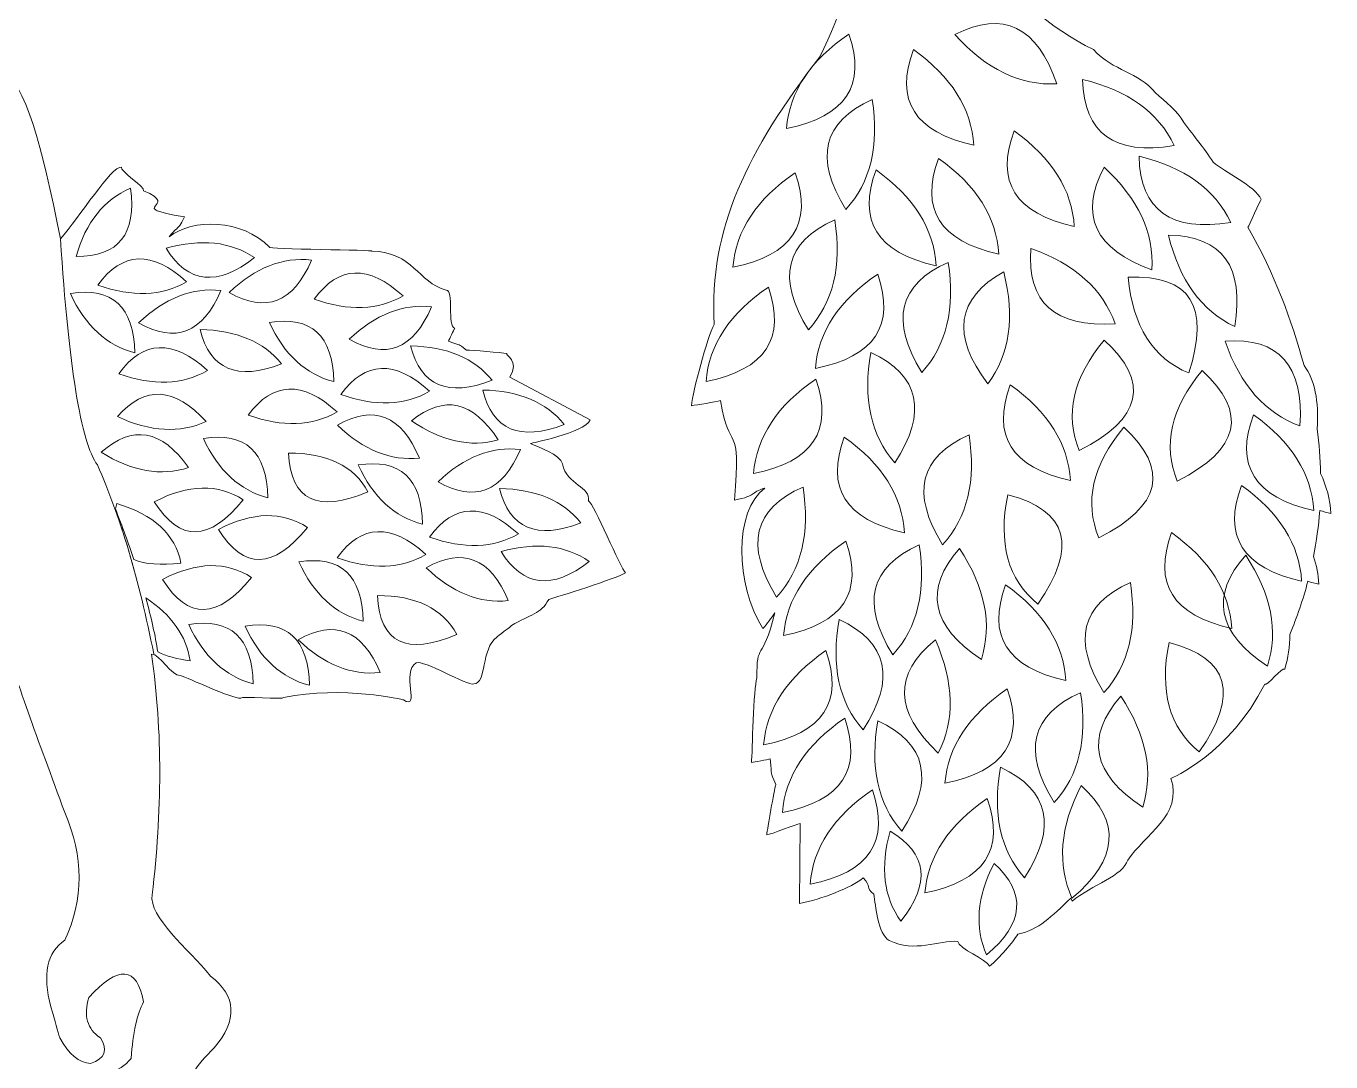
# Model space of a CAD drawing. Header units: centimetres. Extents: x -194 to -71, y -132 to -32.
# Drawn here: x -142.22 to -136.08, y -52.92 to -48.04 of the extents above; entities that cross this region are included whole.
import ezdxf

# ---------------------------------------------------------------- set-up
doc = ezdxf.new("R2010")
doc.units = ezdxf.units.CM
doc.header["$MEASUREMENT"] = 0
doc.layers.add('Layer 1', color=7, linetype='Continuous')

msp = doc.modelspace()

# ---------------------------------------------------------------- linework, layer by layer
at = {"layer": 'Layer 1', "color": 250, "lineweight": 20}
for points, knots in [([(-141.80799, -53.09588), (-141.64111, -53.12038), (-141.52923, -53.11214), (-141.47237, -53.07115), (-141.47237, -53.07115), (-141.46658, -53.00512), (-141.42081, -52.9313), (-141.33506, -52.84974), (-141.33506, -52.84974), (-141.22352, -52.7187), (-141.22908, -52.60597), (-141.35172, -52.51157), (-141.35172, -52.51157), (-141.45841, -52.38255), (-141.64424, -52.23359), (-141.62629, -52.12913), (-141.62629, -52.12913), (-141.58117, -51.73998), (-141.5757, -51.36731), (-141.62987, -50.99728), (-141.62987, -50.99728), (-141.59197, -50.99492), (-141.5331, -51.10387), (-141.49481, -51.0987), (-141.49481, -51.0987), (-141.45317, -51.11015), (-141.25241, -51.20742), (-141.20861, -51.20525), (-141.20861, -51.20525), (-141.21272, -51.19357), (-141.00339, -51.21226), (-141.00786, -51.20152), (-141.00786, -51.20152), (-140.72723, -51.14377), (-140.44417, -51.21312), (-140.44417, -51.21312), (-140.44417, -51.21312), (-140.36127, -51.26539), (-140.45853, -51.08039), (-140.38363, -51.03937), (-140.38363, -51.03937), (-140.35103, -51.02153), (-140.14413, -51.14837), (-140.11225, -51.13771), (-140.11225, -51.13771), (-140.05187, -51.13727), (-140.0802, -50.97036), (-140.00398, -50.91822), (-140.00398, -50.91822), (-140.00733, -50.91561), (-139.93165, -50.86477), (-139.93508, -50.86228), (-139.93508, -50.86228), (-139.84842, -50.8109), (-139.79724, -50.81005), (-139.7602, -50.74006), (-139.7602, -50.74006), (-139.7269, -50.72993), (-139.4367, -50.64122), (-139.39849, -50.61508), (-139.39849, -50.61508), (-139.42106, -50.59751), (-139.54807, -50.28778), (-139.5741, -50.27678), (-139.5741, -50.27678), (-139.56106, -50.21046), (-139.67431, -50.20307), (-139.69615, -50.10342), (-139.69615, -50.10342), (-139.7061, -50.05798), (-139.80931, -50.0249), (-139.84636, -50.00741), (-139.84636, -50.00741), (-139.84735, -50.00544), (-139.59653, -49.95937), (-139.56476, -49.89611), (-139.56476, -49.89611), (-139.56476, -49.89611), (-139.94398, -49.6959), (-139.94398, -49.6959), (-139.94398, -49.6959), (-139.89586, -49.61428), (-139.96392, -49.59579), (-139.95774, -49.5834), (-139.95774, -49.5834), (-139.98007, -49.5796), (-140.1246, -49.56837), (-140.14682, -49.56822), (-140.14682, -49.56822), (-140.19444, -49.53216), (-140.16548, -49.55152), (-140.23276, -49.52607), (-140.23276, -49.52607), (-140.2277, -49.51709), (-140.20715, -49.47426), (-140.20224, -49.46449), (-140.20224, -49.46449), (-140.24022, -49.458), (-140.20522, -49.28176), (-140.24286, -49.28589), (-140.24286, -49.28589), (-140.37755, -49.24956), (-140.39742, -49.1059), (-140.5934, -49.10277), (-140.5934, -49.10277), (-140.5701, -49.0959), (-141.09649, -49.09495), (-141.07442, -49.08382), (-141.07442, -49.08382), (-141.2049, -48.95041), (-141.43629, -48.94712), (-141.54592, -49.0359), (-141.54592, -49.0359), (-141.5145, -48.98629), (-141.51247, -49.01795), (-141.47416, -48.94172), (-141.47416, -48.94172), (-141.76979, -48.89127), (-141.48268, -48.89698), (-141.66688, -48.81841), (-141.66688, -48.81841), (-141.65649, -48.80208), (-141.78055, -48.72637), (-141.77086, -48.70705), (-141.77086, -48.70705), (-141.8148, -48.69955), (-141.9711, -48.94425), (-142.05781, -49.04512), (-142.05781, -49.04512), (-142.24201, -48.12336), (-142.31892, -48.09432), (-143.01573, -47.99866), (-143.01573, -47.99866), (-143.265, -47.81074), (-143.29327, -47.26369), (-143.19855, -47.15736), (-143.19855, -47.15736), (-143.07854, -47.14787), (-142.96068, -46.98147), (-142.96144, -46.64207), (-142.96144, -46.64207), (-142.9854, -46.54221), (-143.05196, -46.60798), (-143.09455, -46.57766), (-143.09455, -46.57766), (-143.131, -45.90653), (-143.47626, -45.65558), (-144.22188, -45.9295), (-144.22188, -45.9295), (-144.39253, -46.09946), (-144.4702, -46.35174), (-144.45486, -46.68636), (-144.45486, -46.68636), (-144.50127, -47.12342), (-144.4264, -47.42132), (-144.23024, -47.58009), (-144.23024, -47.58009), (-144.20326, -47.72473), (-144.19771, -47.61501), (-144.21363, -47.72267), (-144.21363, -47.72267), (-144.17886, -47.89569), (-144.27592, -47.90061), (-144.67121, -48.0389), (-144.67121, -48.0389), (-144.8523, -48.0246), (-145.14351, -48.30105), (-145.16206, -48.64277), (-145.16206, -48.64277), (-145.44435, -49.61717), (-145.52063, -50.17005), (-145.60721, -50.30137), (-145.60721, -50.30137), (-145.71123, -50.29725), (-145.94835, -50.2221), (-146.31856, -50.07594), (-146.31856, -50.07594), (-146.29998, -49.98395), (-146.33047, -49.90746), (-146.41009, -49.84648), (-146.41009, -49.84648), (-146.47376, -49.80491), (-146.5195, -49.71768), (-146.54735, -49.5848), (-146.54735, -49.5848), (-146.53402, -49.37562), (-146.59227, -49.29643), (-146.72206, -49.34727), (-146.72206, -49.34727), (-146.81252, -49.40091), (-146.81945, -49.4935), (-146.74288, -49.62505), (-146.74288, -49.62505), (-146.71353, -49.69631), (-146.70106, -49.75671), (-146.70542, -49.80621), (-146.70542, -49.80621), (-146.74456, -49.84969), (-146.83194, -49.86176), (-146.96751, -49.84246), (-146.96751, -49.84246), (-147.04566, -49.75187), (-147.23422, -49.69551), (-147.53327, -49.67336), (-147.53327, -49.67336), (-147.65363, -49.6796), (-147.68275, -49.73193), (-147.62061, -49.83036), (-147.62061, -49.83036), (-147.54121, -49.81591), (-147.39699, -49.84006), (-147.18799, -49.90283), (-147.18799, -49.90283), (-147.21571, -49.90283), (-147.26286, -49.90283), (-147.32942, -49.90283), (-147.32942, -49.90283), (-147.43904, -49.8907), (-147.48204, -49.93232), (-147.45837, -50.02763), (-147.45837, -50.02763), (-147.30903, -50.0024), (-147.17453, -50.01583), (-147.05486, -50.06788), (-147.05486, -50.06788), (-147.12417, -50.06384), (-147.19488, -50.0625), (-147.26702, -50.06386), (-147.26702, -50.06386), (-147.40358, -50.08878), (-147.40427, -50.19613), (-147.3003, -50.21685), (-147.3003, -50.21685), (-147.21638, -50.18001), (-147.08466, -50.19075), (-146.95502, -50.23697), (-146.95502, -50.23697), (-147.08299, -50.20487), (-147.47612, -50.33706), (-147.19005, -50.396), (-147.19005, -50.396), (-147.16495, -50.35572), (-147.02061, -50.37898), (-146.95154, -50.39452), (-146.95154, -50.39452), (-146.7649, -50.43643), (-146.55182, -50.51199), (-146.33936, -50.51476), (-146.33936, -50.51476), (-146.16362, -50.571), (-145.96533, -50.68238), (-145.74448, -50.84889), (-145.74448, -50.84889), (-145.44932, -50.95341), (-145.25796, -50.95208), (-145.17042, -50.84487), (-145.17042, -50.84487), (-145.23675, -51.16274), (-145.22566, -51.48477), (-145.13713, -51.81106), (-145.13713, -51.81106), (-145.2565, -51.80729), (-145.35634, -52.1401), (-145.43664, -52.80947), (-145.43664, -52.80947), (-145.57475, -53.34101), (-145.77997, -53.81339), (-146.05233, -54.22656), (-146.05233, -54.22656), (-145.92601, -54.38476), (-145.74855, -54.50554), (-145.51985, -54.58889), (-145.51985, -54.58889), (-145.51153, -54.75796), (-145.50877, -54.81431), (-145.51153, -54.75796), (-145.51153, -54.75796), (-145.57418, -54.8794), (-145.57974, -55.03507), (-145.52819, -55.22494), (-145.52819, -55.22494), (-145.73662, -55.47461), (-145.83922, -55.79669), (-145.83601, -56.19115), (-145.83601, -56.19115), (-145.91676, -56.58067), (-146.01659, -57.13357), (-146.15217, -57.36668), (-146.15217, -57.36668), (-146.29035, -57.59107), (-146.57322, -57.60181), (-146.85936, -57.56797), (-146.85936, -57.56797), (-147.15226, -57.54964), (-147.14391, -57.64896), (-147.03407, -57.80146), (-147.03407, -57.80146), (-146.87595, -57.84856), (-146.73539, -57.89388), (-146.60285, -57.92923), (-146.60285, -57.92923), (-146.60285, -57.92923), (-147.32057, -57.92923), (-147.32057, -57.92923), (-147.32057, -57.92923), (-147.32057, -57.92923), (-147.32057, -58.72923), (-147.32057, -58.72923), (-147.32057, -58.72923), (-147.32057, -58.72923), (-145.52057, -58.72923), (-145.52057, -58.72923), (-145.52057, -58.72923), (-145.52057, -58.72923), (-145.52057, -57.9834), (-145.52057, -57.9834), (-145.52057, -57.9834), (-145.50454, -57.986), (-145.49025, -57.98967), (-145.47826, -57.99472), (-145.47826, -57.99472), (-145.35079, -57.92643), (-145.38744, -57.69024), (-145.49968, -57.50758), (-145.49968, -57.50758), (-145.53673, -57.38594), (-145.53336, -56.98872), (-145.3701, -56.76281), (-145.3701, -56.76281), (-145.02121, -56.28273), (-144.74876, -55.83609), (-144.8282, -55.28912), (-144.8282, -55.28912), (-144.82282, -55.00049), (-144.76573, -54.82094), (-144.65461, -54.66942), (-144.65461, -54.66942), (-144.3993, -54.6764), (-144.10256, -54.66835), (-143.76439, -54.64526), (-143.76439, -54.64526), (-143.76371, -54.49661), (-143.6805, -54.75962), (-143.51479, -55.43431), (-143.51479, -55.43431), (-143.53715, -55.90135), (-143.53715, -56.30126), (-143.51479, -56.634), (-143.51479, -56.634), (-143.47425, -56.99166), (-143.57687, -57.28688), (-143.82263, -57.51968), (-143.82263, -57.51968), (-143.89755, -57.61537), (-144.06671, -57.70931), (-144.33014, -57.80148), (-144.33014, -57.80148), (-144.41412, -57.98259), (-144.21088, -58.06437), (-143.72057, -58.04683), (-143.72057, -58.04683), (-143.72057, -58.04683), (-143.72057, -58.72923), (-143.72057, -58.72923), (-143.72057, -58.72923), (-143.72057, -58.72923), (-141.92057, -58.72923), (-141.92057, -58.72923), (-141.92057, -58.72923), (-141.92057, -58.72923), (-141.92057, -57.92923), (-141.92057, -57.92923), (-141.92057, -57.92923), (-141.92057, -57.92923), (-143.02771, -57.92923), (-143.02771, -57.92923), (-143.02771, -57.92923), (-143.00683, -57.92188), (-142.98615, -57.91419), (-142.96569, -57.90615), (-142.96569, -57.90615), (-142.88931, -57.86846), (-142.87822, -57.7584), (-142.93241, -57.57605), (-142.93241, -57.57605), (-143.02485, -57.38453), (-143.02208, -57.1215), (-142.92408, -56.78699), (-142.92408, -56.78699), (-142.61253, -56.34493), (-142.60977, -55.77058), (-142.91577, -55.06394), (-142.91577, -55.06394), (-142.90084, -54.89736), (-142.87866, -54.69607), (-142.84921, -54.46006), (-142.84921, -54.46006), (-142.78305, -54.4323), (-142.7137, -54.40546), (-142.6412, -54.37955), (-142.6412, -54.37955), (-142.55917, -54.08187), (-142.51758, -53.66052), (-142.51642, -53.11546), (-142.51642, -53.11546), (-142.51768, -52.79202), (-142.55374, -52.42972), (-142.62459, -52.02851), (-142.62459, -52.02851), (-142.57864, -51.59104), (-142.89203, -51.33338), (-143.01563, -50.62752), (-143.01563, -50.62752), (-143.02642, -50.47208), (-143.03349, -50.40942), (-142.94713, -50.1774), (-142.94713, -50.1774), (-142.94366, -50.18123), (-142.92849, -50.21103), (-142.92484, -50.21497), (-142.92484, -50.21497), (-142.90041, -50.26312), (-142.82089, -50.34433), (-142.77863, -50.37895), (-142.77863, -50.37895), (-142.77622, -50.37381), (-142.68555, -50.35814), (-142.68335, -50.35309), (-142.68335, -50.35309), (-142.53979, -50.49179), (-142.6421, -50.70474), (-142.49117, -50.79066), (-142.49117, -50.79066), (-142.4588, -50.83031), (-142.40697, -50.86022), (-142.33561, -50.88037), (-142.33561, -50.88037), (-142.27212, -51.11759), (-142.16432, -51.39625), (-142.03809, -51.74264), (-142.03809, -51.74264), (-141.94801, -51.94991), (-141.94758, -52.15004), (-142.03678, -52.34306), (-142.03678, -52.34306), (-142.12156, -52.39996), (-142.14377, -52.50464), (-142.10335, -52.65708), (-142.10335, -52.65708), (-142.08377, -52.72412), (-142.0699, -52.77243), (-142.06174, -52.802), (-142.06174, -52.802), (-142.01905, -52.87969), (-141.97052, -52.91995), (-141.91614, -52.92277), (-141.91614, -52.92277), (-141.84849, -52.89944), (-141.83325, -52.85919), (-141.87037, -52.802), (-141.87037, -52.802), (-141.93234, -52.76094), (-141.95035, -52.69787), (-141.92445, -52.61279), (-141.92445, -52.61279), (-141.78491, -52.45914), (-141.69895, -52.46585), (-141.66654, -52.63292), (-141.66654, -52.63292), (-141.69796, -52.68976), (-141.71738, -52.77833), (-141.72479, -52.89861), (-141.72479, -52.89861), (-141.78024, -52.96721), (-141.86762, -52.9887), (-141.98685, -52.96302), (-141.98685, -52.96302), (-142.10049, -53.04253), (-142.04086, -53.08683), (-141.80799, -53.09588)], [0, 0, 0, 0, 0.0082645, 0.0082645, 0.0082645, 0.0082645, 0.0165289, 0.0165289, 0.0165289, 0.0165289, 0.0247934, 0.0247934, 0.0247934, 0.0247934, 0.0330579, 0.0330579, 0.0330579, 0.0330579, 0.0413223, 0.0413223, 0.0413223, 0.0413223, 0.0495868, 0.0495868, 0.0495868, 0.0495868, 0.0578512, 0.0578512, 0.0578512, 0.0578512, 0.0661157, 0.0661157, 0.0661157, 0.0661157, 0.0743802, 0.0743802, 0.0743802, 0.0743802, 0.0826446, 0.0826446, 0.0826446, 0.0826446, 0.0909091, 0.0909091, 0.0909091, 0.0909091, 0.0991736, 0.0991736, 0.0991736, 0.0991736, 0.107438, 0.107438, 0.107438, 0.107438, 0.1157025, 0.1157025, 0.1157025, 0.1157025, 0.1239669, 0.1239669, 0.1239669, 0.1239669, 0.1322314, 0.1322314, 0.1322314, 0.1322314, 0.1404959, 0.1404959, 0.1404959, 0.1404959, 0.1487603, 0.1487603, 0.1487603, 0.1487603, 0.1570248, 0.1570248, 0.1570248, 0.1570248, 0.1652893, 0.1652893, 0.1652893, 0.1652893, 0.1735537, 0.1735537, 0.1735537, 0.1735537, 0.1818182, 0.1818182, 0.1818182, 0.1818182, 0.1900826, 0.1900826, 0.1900826, 0.1900826, 0.1983471, 0.1983471, 0.1983471, 0.1983471, 0.2066116, 0.2066116, 0.2066116, 0.2066116, 0.214876, 0.214876, 0.214876, 0.214876, 0.2231405, 0.2231405, 0.2231405, 0.2231405, 0.231405, 0.231405, 0.231405, 0.231405, 0.2396694, 0.2396694, 0.2396694, 0.2396694, 0.2479339, 0.2479339, 0.2479339, 0.2479339, 0.2561983, 0.2561983, 0.2561983, 0.2561983, 0.2644628, 0.2644628, 0.2644628, 0.2644628, 0.2727273, 0.2727273, 0.2727273, 0.2727273, 0.2809917, 0.2809917, 0.2809917, 0.2809917, 0.2892562, 0.2892562, 0.2892562, 0.2892562, 0.2975207, 0.2975207, 0.2975207, 0.2975207, 0.3057851, 0.3057851, 0.3057851, 0.3057851, 0.3140496, 0.3140496, 0.3140496, 0.3140496, 0.322314, 0.322314, 0.322314, 0.322314, 0.3305785, 0.3305785, 0.3305785, 0.3305785, 0.338843, 0.338843, 0.338843, 0.338843, 0.3471074, 0.3471074, 0.3471074, 0.3471074, 0.3553719, 0.3553719, 0.3553719, 0.3553719, 0.3636364, 0.3636364, 0.3636364, 0.3636364, 0.3719008, 0.3719008, 0.3719008, 0.3719008, 0.3801653, 0.3801653, 0.3801653, 0.3801653, 0.3884298, 0.3884298, 0.3884298, 0.3884298, 0.3966942, 0.3966942, 0.3966942, 0.3966942, 0.4049587, 0.4049587, 0.4049587, 0.4049587, 0.4132231, 0.4132231, 0.4132231, 0.4132231, 0.4214876, 0.4214876, 0.4214876, 0.4214876, 0.4297521, 0.4297521, 0.4297521, 0.4297521, 0.4380165, 0.4380165, 0.4380165, 0.4380165, 0.446281, 0.446281, 0.446281, 0.446281, 0.4545455, 0.4545455, 0.4545455, 0.4545455, 0.4628099, 0.4628099, 0.4628099, 0.4628099, 0.4710744, 0.4710744, 0.4710744, 0.4710744, 0.4793388, 0.4793388, 0.4793388, 0.4793388, 0.4876033, 0.4876033, 0.4876033, 0.4876033, 0.4958678, 0.4958678, 0.4958678, 0.4958678, 0.5041322, 0.5041322, 0.5041322, 0.5041322, 0.5123967, 0.5123967, 0.5123967, 0.5123967, 0.5206612, 0.5206612, 0.5206612, 0.5206612, 0.5289256, 0.5289256, 0.5289256, 0.5289256, 0.5371901, 0.5371901, 0.5371901, 0.5371901, 0.5454545, 0.5454545, 0.5454545, 0.5454545, 0.553719, 0.553719, 0.553719, 0.553719, 0.5619835, 0.5619835, 0.5619835, 0.5619835, 0.5702479, 0.5702479, 0.5702479, 0.5702479, 0.5785124, 0.5785124, 0.5785124, 0.5785124, 0.5867769, 0.5867769, 0.5867769, 0.5867769, 0.5950413, 0.5950413, 0.5950413, 0.5950413, 0.6033058, 0.6033058, 0.6033058, 0.6033058, 0.6115702, 0.6115702, 0.6115702, 0.6115702, 0.6198347, 0.6198347, 0.6198347, 0.6198347, 0.6280992, 0.6280992, 0.6280992, 0.6280992, 0.6363636, 0.6363636, 0.6363636, 0.6363636, 0.6446281, 0.6446281, 0.6446281, 0.6446281, 0.6528926, 0.6528926, 0.6528926, 0.6528926, 0.661157, 0.661157, 0.661157, 0.661157, 0.6694215, 0.6694215, 0.6694215, 0.6694215, 0.677686, 0.677686, 0.677686, 0.677686, 0.6859504, 0.6859504, 0.6859504, 0.6859504, 0.6942149, 0.6942149, 0.6942149, 0.6942149, 0.7024793, 0.7024793, 0.7024793, 0.7024793, 0.7107438, 0.7107438, 0.7107438, 0.7107438, 0.7190083, 0.7190083, 0.7190083, 0.7190083, 0.7272727, 0.7272727, 0.7272727, 0.7272727, 0.7355372, 0.7355372, 0.7355372, 0.7355372, 0.7438017, 0.7438017, 0.7438017, 0.7438017, 0.7520661, 0.7520661, 0.7520661, 0.7520661, 0.7603306, 0.7603306, 0.7603306, 0.7603306, 0.768595, 0.768595, 0.768595, 0.768595, 0.7768595, 0.7768595, 0.7768595, 0.7768595, 0.785124, 0.785124, 0.785124, 0.785124, 0.7933884, 0.7933884, 0.7933884, 0.7933884, 0.8016529, 0.8016529, 0.8016529, 0.8016529, 0.8099174, 0.8099174, 0.8099174, 0.8099174, 0.8181818, 0.8181818, 0.8181818, 0.8181818, 0.8264463, 0.8264463, 0.8264463, 0.8264463, 0.8347107, 0.8347107, 0.8347107, 0.8347107, 0.8429752, 0.8429752, 0.8429752, 0.8429752, 0.8512397, 0.8512397, 0.8512397, 0.8512397, 0.8595041, 0.8595041, 0.8595041, 0.8595041, 0.8677686, 0.8677686, 0.8677686, 0.8677686, 0.8760331, 0.8760331, 0.8760331, 0.8760331, 0.8842975, 0.8842975, 0.8842975, 0.8842975, 0.892562, 0.892562, 0.892562, 0.892562, 0.9008264, 0.9008264, 0.9008264, 0.9008264, 0.9090909, 0.9090909, 0.9090909, 0.9090909, 0.9173554, 0.9173554, 0.9173554, 0.9173554, 0.9256198, 0.9256198, 0.9256198, 0.9256198, 0.9338843, 0.9338843, 0.9338843, 0.9338843, 0.9421488, 0.9421488, 0.9421488, 0.9421488, 0.9504132, 0.9504132, 0.9504132, 0.9504132, 0.9586777, 0.9586777, 0.9586777, 0.9586777, 0.9669421, 0.9669421, 0.9669421, 0.9669421, 0.9752066, 0.9752066, 0.9752066, 0.9752066, 0.9834711, 0.9834711, 0.9834711, 0.9834711, 1, 1, 1, 1]), ([(-138.4973, -47.1439), (-138.2741, -47.4123), (-138.2699, -47.76056), (-138.48473, -48.18869), (-138.48473, -48.18869), (-138.82627, -48.63197), (-139.0061, -48.99494), (-138.98193, -49.44696), (-138.98193, -49.44696), (-139.01521, -49.50882), (-139.08238, -49.75998), (-139.08817, -49.82997), (-139.08817, -49.82997), (-139.06049, -49.82449), (-138.9764, -49.81281), (-138.9523, -49.80551), (-138.9523, -49.80551), (-138.912, -50.05835), (-138.85435, -49.89288), (-138.88587, -50.27341), (-138.88587, -50.27341), (-138.77658, -50.25178), (-138.81616, -50.23868), (-138.74294, -50.21664), (-138.74294, -50.21664), (-138.89125, -50.32183), (-138.88057, -50.67276), (-138.75318, -50.87787), (-138.75318, -50.87787), (-138.73191, -50.85444), (-138.71315, -50.82952), (-138.69689, -50.80314), (-138.69689, -50.80314), (-138.75628, -51.04529), (-138.7832, -50.933), (-138.7806, -51.11084), (-138.7806, -51.11084), (-138.79805, -51.15577), (-138.80231, -51.45879), (-138.80635, -51.50767), (-138.80635, -51.50767), (-138.79237, -51.50491), (-138.73128, -51.49396), (-138.7182, -51.49074), (-138.7182, -51.49074), (-138.70763, -51.58199), (-138.72285, -51.53991), (-138.69241, -51.61057), (-138.69241, -51.61057), (-138.69944, -51.63795), (-138.73192, -51.81949), (-138.73432, -51.84825), (-138.73432, -51.84825), (-138.71656, -51.84475), (-138.59314, -51.79811), (-138.57686, -51.79384), (-138.57686, -51.79384), (-138.57686, -51.79384), (-138.58006, -52.17042), (-138.58006, -52.17042), (-138.58006, -52.17042), (-138.47668, -52.14999), (-138.33471, -52.09565), (-138.28107, -52.04981), (-138.28107, -52.04981), (-138.23932, -52.09305), (-138.27214, -52.09231), (-138.23135, -52.12702), (-138.23135, -52.12702), (-138.22109, -52.17845), (-138.21244, -52.31644), (-138.15789, -52.3439), (-138.15789, -52.3439), (-138.03827, -52.40408), (-137.92443, -52.34223), (-137.83588, -52.34838), (-137.83588, -52.34838), (-137.83035, -52.38407), (-137.70101, -52.43196), (-137.68599, -52.46557), (-137.68599, -52.46557), (-137.64039, -52.42731), (-137.5767, -52.35235), (-137.55305, -52.31477), (-137.55305, -52.31477), (-137.45208, -52.2926), (-137.39728, -52.2342), (-137.30396, -52.14478), (-137.30396, -52.14478), (-137.3019, -52.1498), (-137.29975, -52.15481), (-137.29752, -52.15979), (-137.29752, -52.15979), (-137.20657, -52.08348), (-137.05582, -52.04), (-137.03575, -51.96587), (-137.03575, -51.96587), (-136.95704, -51.84835), (-136.77561, -51.75422), (-136.83247, -51.58275), (-136.83247, -51.58275), (-136.83247, -51.58275), (-136.55537, -51.46493), (-136.39113, -51.13899), (-136.39113, -51.13899), (-136.37893, -51.14806), (-136.31098, -51.05919), (-136.29747, -51.06816), (-136.29747, -51.06816), (-136.28057, -51.015), (-136.27267, -50.9609), (-136.27375, -50.90587), (-136.27375, -50.90587), (-136.23914, -50.82303), (-136.2107, -50.73945), (-136.1884, -50.6551), (-136.1884, -50.6551), (-136.17189, -50.65985), (-136.15462, -50.66423), (-136.13655, -50.66823), (-136.13655, -50.66823), (-136.13925, -50.62342), (-136.14761, -50.58014), (-136.1616, -50.53838), (-136.1616, -50.53838), (-136.14761, -50.46697), (-136.13796, -50.39502), (-136.13266, -50.32254), (-136.13266, -50.32254), (-136.11589, -50.32737), (-136.09833, -50.33185), (-136.07995, -50.33592), (-136.07995, -50.33592), (-136.08389, -50.27018), (-136.10002, -50.20772), (-136.1283, -50.14855), (-136.1283, -50.14855), (-136.12982, -50.07892), (-136.13521, -50.00883), (-136.14456, -49.93824), (-136.14456, -49.93824), (-136.14456, -49.93824), (-136.14444, -49.93828), (-136.14444, -49.93828), (-136.14444, -49.93828), (-136.13562, -49.80632), (-136.1563, -49.70705), (-136.20643, -49.64042), (-136.20643, -49.64042), (-136.26682, -49.426), (-136.34143, -49.21263), (-136.47132, -48.98966), (-136.47132, -48.98966), (-136.46419, -48.98863), (-136.41467, -48.86052), (-136.40736, -48.85929), (-136.40736, -48.85929), (-136.43771, -48.79571), (-136.58009, -48.73028), (-136.63341, -48.68413), (-136.63341, -48.68413), (-136.67968, -48.61339), (-136.71882, -48.56869), (-136.77196, -48.49711), (-136.77196, -48.49711), (-136.79938, -48.44458), (-136.86148, -48.39831), (-136.90537, -48.35828), (-136.90537, -48.35828), (-136.98698, -48.25603), (-137.10195, -48.25876), (-137.19739, -48.15481), (-137.19739, -48.15481), (-137.61342, -47.94579), (-137.88237, -47.56021), (-138.00422, -46.99808), (-138.00422, -46.99808), (-138.24936, -46.9073), (-138.41372, -46.95592), (-138.4973, -47.1439)], [0, 0, 0, 0, 0.0217391, 0.0217391, 0.0217391, 0.0217391, 0.0434783, 0.0434783, 0.0434783, 0.0434783, 0.0652174, 0.0652174, 0.0652174, 0.0652174, 0.0869565, 0.0869565, 0.0869565, 0.0869565, 0.1086957, 0.1086957, 0.1086957, 0.1086957, 0.1304348, 0.1304348, 0.1304348, 0.1304348, 0.1521739, 0.1521739, 0.1521739, 0.1521739, 0.173913, 0.173913, 0.173913, 0.173913, 0.1956522, 0.1956522, 0.1956522, 0.1956522, 0.2173913, 0.2173913, 0.2173913, 0.2173913, 0.2391304, 0.2391304, 0.2391304, 0.2391304, 0.2608696, 0.2608696, 0.2608696, 0.2608696, 0.2826087, 0.2826087, 0.2826087, 0.2826087, 0.3043478, 0.3043478, 0.3043478, 0.3043478, 0.326087, 0.326087, 0.326087, 0.326087, 0.3478261, 0.3478261, 0.3478261, 0.3478261, 0.3695652, 0.3695652, 0.3695652, 0.3695652, 0.3913043, 0.3913043, 0.3913043, 0.3913043, 0.4130435, 0.4130435, 0.4130435, 0.4130435, 0.4347826, 0.4347826, 0.4347826, 0.4347826, 0.4565217, 0.4565217, 0.4565217, 0.4565217, 0.4782609, 0.4782609, 0.4782609, 0.4782609, 0.5, 0.5, 0.5, 0.5, 0.5217391, 0.5217391, 0.5217391, 0.5217391, 0.5434783, 0.5434783, 0.5434783, 0.5434783, 0.5652174, 0.5652174, 0.5652174, 0.5652174, 0.5869565, 0.5869565, 0.5869565, 0.5869565, 0.6086957, 0.6086957, 0.6086957, 0.6086957, 0.6304348, 0.6304348, 0.6304348, 0.6304348, 0.6521739, 0.6521739, 0.6521739, 0.6521739, 0.673913, 0.673913, 0.673913, 0.673913, 0.6956522, 0.6956522, 0.6956522, 0.6956522, 0.7173913, 0.7173913, 0.7173913, 0.7173913, 0.7391304, 0.7391304, 0.7391304, 0.7391304, 0.7608696, 0.7608696, 0.7608696, 0.7608696, 0.7826087, 0.7826087, 0.7826087, 0.7826087, 0.8043478, 0.8043478, 0.8043478, 0.8043478, 0.826087, 0.826087, 0.826087, 0.826087, 0.8478261, 0.8478261, 0.8478261, 0.8478261, 0.8695652, 0.8695652, 0.8695652, 0.8695652, 0.8913043, 0.8913043, 0.8913043, 0.8913043, 0.9130435, 0.9130435, 0.9130435, 0.9130435, 0.9347826, 0.9347826, 0.9347826, 0.9347826, 0.9565217, 0.9565217, 0.9565217, 0.9565217, 1, 1, 1, 1])]:
    msp.add_open_spline(points, degree=3, knots=knots, dxfattribs=at)
at = {"layer": 'Layer 1', "color": 242, "lineweight": 20}
for points, knots in [([(-137.84883, -48.08395), (-137.62152, -47.96904), (-137.46197, -48.0463), (-137.37019, -48.31574), (-137.37019, -48.31574), (-137.54304, -48.32448), (-137.70258, -48.24721), (-137.84883, -48.08395)], [0, 0, 0, 0, 0.3333333, 0.3333333, 0.3333333, 0.3333333, 1, 1, 1, 1]), ([(-138.34848, -48.08186), (-138.26475, -48.32241), (-138.36251, -48.47029), (-138.64174, -48.52551), (-138.64174, -48.52551), (-138.62746, -48.35303), (-138.52971, -48.20514), (-138.34848, -48.08186)], [0, 0, 0, 0, 0.3333333, 0.3333333, 0.3333333, 0.3333333, 1, 1, 1, 1]), ([(-138.04401, -48.15471), (-138.13317, -48.3933), (-138.0388, -48.54336), (-137.76089, -48.60489), (-137.76089, -48.60489), (-137.77125, -48.43213), (-137.86563, -48.28207), (-138.04401, -48.15471)], [0, 0, 0, 0, 0.3333333, 0.3333333, 0.3333333, 0.3333333, 1, 1, 1, 1]), ([(-137.24915, -48.29499), (-137.24205, -48.54959), (-137.09818, -48.65315), (-136.81753, -48.60568), (-136.81753, -48.60568), (-136.89209, -48.44949), (-137.03597, -48.34593), (-137.24915, -48.29499)], [0, 0, 0, 0, 0.3333333, 0.3333333, 0.3333333, 0.3333333, 1, 1, 1, 1]), ([(-138.23809, -48.38983), (-138.47106, -48.49276), (-138.51246, -48.66513), (-138.36229, -48.90693), (-138.36229, -48.90693), (-138.24594, -48.7788), (-138.20454, -48.60643), (-138.23809, -48.38983)], [0, 0, 0, 0, 0.3333333, 0.3333333, 0.3333333, 0.3333333, 1, 1, 1, 1]), ([(-137.57043, -48.53721), (-137.65959, -48.77579), (-137.56521, -48.92585), (-137.28731, -48.98739), (-137.28731, -48.98739), (-137.29767, -48.81462), (-137.39205, -48.66456), (-137.57043, -48.53721)], [0, 0, 0, 0, 0.3333333, 0.3333333, 0.3333333, 0.3333333, 1, 1, 1, 1]), ([(-137.92593, -48.66624), (-138.01509, -48.90483), (-137.92072, -49.05489), (-137.64281, -49.11642), (-137.64281, -49.11642), (-137.65317, -48.94366), (-137.74755, -48.7936), (-137.92593, -48.66624)], [0, 0, 0, 0, 0.3333333, 0.3333333, 0.3333333, 0.3333333, 1, 1, 1, 1]), ([(-136.98283, -48.65641), (-136.97574, -48.91101), (-136.83186, -49.01457), (-136.55121, -48.9671), (-136.55121, -48.9671), (-136.62577, -48.81091), (-136.76965, -48.70735), (-136.98283, -48.65641)], [0, 0, 0, 0, 0.3333333, 0.3333333, 0.3333333, 0.3333333, 1, 1, 1, 1]), ([(-138.60062, -48.73401), (-138.51689, -48.97455), (-138.61465, -49.12244), (-138.89388, -49.17765), (-138.89388, -49.17765), (-138.8796, -49.00517), (-138.78185, -48.85729), (-138.60062, -48.73401)], [0, 0, 0, 0, 0.3333333, 0.3333333, 0.3333333, 0.3333333, 1, 1, 1, 1]), ([(-138.22035, -48.72093), (-138.30951, -48.95951), (-138.21514, -49.10957), (-137.93723, -49.17111), (-137.93723, -49.17111), (-137.94759, -48.99834), (-138.04197, -48.84829), (-138.22035, -48.72093)], [0, 0, 0, 0, 0.3333333, 0.3333333, 0.3333333, 0.3333333, 1, 1, 1, 1]), ([(-137.14739, -48.70795), (-137.26555, -48.93358), (-137.1906, -49.09422), (-136.92251, -49.18988), (-136.92251, -49.18988), (-136.91129, -49.01717), (-136.98625, -48.85653), (-137.14739, -48.70795)], [0, 0, 0, 0, 0.3333333, 0.3333333, 0.3333333, 0.3333333, 1, 1, 1, 1]), ([(-141.98429, -49.12723), (-141.78407, -49.12844), (-141.69884, -49.02174), (-141.72863, -48.80711), (-141.72863, -48.80711), (-141.85334, -48.85976), (-141.93856, -48.96646), (-141.98429, -49.12723)], [0, 0, 0, 0, 0.3333333, 0.3333333, 0.3333333, 0.3333333, 1, 1, 1, 1]), ([(-138.41443, -48.95604), (-138.6474, -49.05898), (-138.6888, -49.23134), (-138.53863, -49.47315), (-138.53863, -49.47315), (-138.42228, -49.34501), (-138.38088, -49.17264), (-138.41443, -48.95604)], [0, 0, 0, 0, 0.3333333, 0.3333333, 0.3333333, 0.3333333, 1, 1, 1, 1]), ([(-141.61922, -50.99658), (-141.68709, -50.64874), (-141.77542, -50.35261), (-141.88421, -50.10817), (-141.88421, -50.10817), (-141.96173, -50.00091), (-142.0196, -49.64655), (-142.05781, -49.0451)], [0, 0, 0, 0, 0.3333333, 0.3333333, 0.3333333, 0.3333333, 1, 1, 1, 1]), ([(-141.56102, -49.08922), (-141.45749, -49.25507), (-141.31895, -49.26966), (-141.14541, -49.13296), (-141.14541, -49.13296), (-141.25694, -49.05755), (-141.39548, -49.04297), (-141.56102, -49.08922)], [0, 0, 0, 0, 0.3333333, 0.3333333, 0.3333333, 0.3333333, 1, 1, 1, 1]), ([(-136.84464, -49.0268), (-136.59001, -49.03292), (-136.4859, -49.1764), (-136.53231, -49.45723), (-136.53231, -49.45723), (-136.68878, -49.38326), (-136.79289, -49.23979), (-136.84464, -49.0268)], [0, 0, 0, 0, 0.3333333, 0.3333333, 0.3333333, 0.3333333, 1, 1, 1, 1]), ([(-141.88209, -49.26195), (-141.76663, -49.10363), (-141.62737, -49.09862), (-141.46431, -49.24691), (-141.46431, -49.24691), (-141.5811, -49.31445), (-141.72036, -49.31947), (-141.88209, -49.26195)], [0, 0, 0, 0, 0.3333333, 0.3333333, 0.3333333, 0.3333333, 1, 1, 1, 1]), ([(-137.49127, -49.09002), (-137.51127, -49.34393), (-137.37921, -49.46219), (-137.0951, -49.4448), (-137.0951, -49.4448), (-137.15265, -49.28158), (-137.28471, -49.16331), (-137.49127, -49.09002)], [0, 0, 0, 0, 0.3333333, 0.3333333, 0.3333333, 0.3333333, 1, 1, 1, 1]), ([(-141.26399, -49.29685), (-141.09158, -49.39539), (-140.96246, -49.34467), (-140.87661, -49.14469), (-140.87661, -49.14469), (-141.01175, -49.12946), (-141.14088, -49.18018), (-141.26399, -49.29685)], [0, 0, 0, 0, 0.3333333, 0.3333333, 0.3333333, 0.3333333, 1, 1, 1, 1]), ([(-140.86377, -49.32807), (-140.74832, -49.16975), (-140.60906, -49.16474), (-140.44599, -49.31302), (-140.44599, -49.31302), (-140.56278, -49.38057), (-140.70204, -49.38559), (-140.86377, -49.32807)], [0, 0, 0, 0, 0.3333333, 0.3333333, 0.3333333, 0.3333333, 1, 1, 1, 1]), ([(-137.88071, -49.15538), (-138.11368, -49.25831), (-138.15508, -49.43068), (-138.00491, -49.67248), (-138.00491, -49.67248), (-137.88857, -49.54435), (-137.84717, -49.37198), (-137.88071, -49.15538)], [0, 0, 0, 0, 0.3333333, 0.3333333, 0.3333333, 0.3333333, 1, 1, 1, 1]), ([(-138.21261, -49.21043), (-138.12888, -49.45097), (-138.22663, -49.59885), (-138.50587, -49.65407), (-138.50587, -49.65407), (-138.49159, -49.48159), (-138.39383, -49.33371), (-138.21261, -49.21043)], [0, 0, 0, 0, 0.3333333, 0.3333333, 0.3333333, 0.3333333, 1, 1, 1, 1]), ([(-137.61954, -49.19987), (-137.84181, -49.32425), (-137.86682, -49.49975), (-137.69458, -49.72636), (-137.69458, -49.72636), (-137.5908, -49.58786), (-137.56579, -49.41236), (-137.61954, -49.19987)], [0, 0, 0, 0, 0.3333333, 0.3333333, 0.3333333, 0.3333333, 1, 1, 1, 1]), ([(-137.0344, -49.22564), (-136.74106, -49.21208), (-136.64591, -49.362), (-136.74894, -49.67541), (-136.74894, -49.67541), (-136.91685, -49.60632), (-137.01201, -49.4564), (-137.0344, -49.22564)], [0, 0, 0, 0, 0.3333333, 0.3333333, 0.3333333, 0.3333333, 1, 1, 1, 1]), ([(-142.01128, -49.30194), (-141.81358, -49.27124), (-141.71257, -49.36414), (-141.70823, -49.58065), (-141.70823, -49.58065), (-141.83977, -49.547), (-141.94079, -49.45409), (-142.01128, -49.30194)], [0, 0, 0, 0, 0.3333333, 0.3333333, 0.3333333, 0.3333333, 1, 1, 1, 1]), ([(-141.69006, -49.43974), (-141.51766, -49.53828), (-141.38853, -49.48756), (-141.30268, -49.28759), (-141.30268, -49.28759), (-141.43783, -49.27236), (-141.56695, -49.32307), (-141.69006, -49.43974)], [0, 0, 0, 0, 0.3333333, 0.3333333, 0.3333333, 0.3333333, 1, 1, 1, 1]), ([(-138.7271, -49.27188), (-138.64337, -49.51242), (-138.74112, -49.6603), (-139.02036, -49.71552), (-139.02036, -49.71552), (-139.00608, -49.54304), (-138.90832, -49.39516), (-138.7271, -49.27188)], [0, 0, 0, 0, 0.3333333, 0.3333333, 0.3333333, 0.3333333, 1, 1, 1, 1]), ([(-140.69901, -49.51676), (-140.52661, -49.6153), (-140.39748, -49.56458), (-140.31163, -49.36461), (-140.31163, -49.36461), (-140.44677, -49.34938), (-140.5759, -49.40009), (-140.69901, -49.51676)], [0, 0, 0, 0, 0.3333333, 0.3333333, 0.3333333, 0.3333333, 1, 1, 1, 1]), ([(-141.07506, -49.43754), (-140.87736, -49.40684), (-140.77635, -49.49974), (-140.77201, -49.71625), (-140.77201, -49.71625), (-140.90355, -49.6826), (-141.00456, -49.58969), (-141.07506, -49.43754)], [0, 0, 0, 0, 0.3333333, 0.3333333, 0.3333333, 0.3333333, 1, 1, 1, 1]), ([(-141.40133, -49.47109), (-141.3537, -49.6593), (-141.22598, -49.71325), (-141.01817, -49.63295), (-141.01817, -49.63295), (-141.10135, -49.52875), (-141.22906, -49.4748), (-141.40133, -49.47109)], [0, 0, 0, 0, 0.3333333, 0.3333333, 0.3333333, 0.3333333, 1, 1, 1, 1]), ([(-141.78395, -49.67902), (-141.6685, -49.52071), (-141.52924, -49.51569), (-141.36617, -49.66398), (-141.36617, -49.66398), (-141.48296, -49.73153), (-141.62222, -49.73654), (-141.78395, -49.67902)], [0, 0, 0, 0, 0.3333333, 0.3333333, 0.3333333, 0.3333333, 1, 1, 1, 1]), ([(-140.41027, -49.54811), (-140.36264, -49.73632), (-140.23492, -49.79027), (-140.02712, -49.70997), (-140.02712, -49.70997), (-140.11029, -49.60577), (-140.23801, -49.55182), (-140.41027, -49.54811)], [0, 0, 0, 0, 0.3333333, 0.3333333, 0.3333333, 0.3333333, 1, 1, 1, 1]), ([(-137.14661, -49.5205), (-136.92998, -49.71874), (-136.96904, -49.89197), (-137.26379, -50.04016), (-137.26379, -50.04016), (-137.33335, -49.87244), (-137.29429, -49.69922), (-137.14661, -49.5205)], [0, 0, 0, 0, 0.3333333, 0.3333333, 0.3333333, 0.3333333, 1, 1, 1, 1]), ([(-136.57807, -49.5263), (-136.32405, -49.5077), (-136.20652, -49.6404), (-136.22547, -49.92441), (-136.22547, -49.92441), (-136.38837, -49.86597), (-136.50591, -49.73326), (-136.57807, -49.5263)], [0, 0, 0, 0, 0.3333333, 0.3333333, 0.3333333, 0.3333333, 1, 1, 1, 1]), ([(-138.24465, -49.57863), (-138.01407, -49.68682), (-137.97659, -49.86008), (-138.1322, -50.09842), (-138.1322, -50.09842), (-138.24561, -49.96768), (-138.28309, -49.79442), (-138.24465, -49.57863)], [0, 0, 0, 0, 0.3333333, 0.3333333, 0.3333333, 0.3333333, 1, 1, 1, 1]), ([(-140.73895, -49.77665), (-140.6235, -49.61834), (-140.48424, -49.61332), (-140.32117, -49.76161), (-140.32117, -49.76161), (-140.43796, -49.82916), (-140.57722, -49.83417), (-140.73895, -49.77665)], [0, 0, 0, 0, 0.3333333, 0.3333333, 0.3333333, 0.3333333, 1, 1, 1, 1]), ([(-136.6859, -49.66389), (-136.46926, -49.86213), (-136.50832, -50.03535), (-136.80307, -50.18355), (-136.80307, -50.18355), (-136.87263, -50.01583), (-136.83357, -49.84261), (-136.6859, -49.66389)], [0, 0, 0, 0, 0.3333333, 0.3333333, 0.3333333, 0.3333333, 1, 1, 1, 1]), ([(-141.17411, -49.87379), (-141.05866, -49.71548), (-140.9194, -49.71046), (-140.75633, -49.85875), (-140.75633, -49.85875), (-140.87312, -49.92629), (-141.01238, -49.93131), (-141.17411, -49.87379)], [0, 0, 0, 0, 0.3333333, 0.3333333, 0.3333333, 0.3333333, 1, 1, 1, 1]), ([(-138.50364, -49.70473), (-138.41991, -49.94528), (-138.51767, -50.09316), (-138.7969, -50.14838), (-138.7969, -50.14838), (-138.78262, -49.97589), (-138.68487, -49.82801), (-138.50364, -49.70473)], [0, 0, 0, 0, 0.3333333, 0.3333333, 0.3333333, 0.3333333, 1, 1, 1, 1]), ([(-137.58865, -49.73127), (-137.67781, -49.96986), (-137.58344, -50.11992), (-137.30553, -50.18145), (-137.30553, -50.18145), (-137.31589, -50.00869), (-137.41027, -49.85863), (-137.58865, -49.73127)], [0, 0, 0, 0, 0.3333333, 0.3333333, 0.3333333, 0.3333333, 1, 1, 1, 1]), ([(-141.79015, -49.88049), (-141.65983, -49.73337), (-141.5207, -49.74105), (-141.37276, -49.90352), (-141.37276, -49.90352), (-141.49559, -49.96014), (-141.63472, -49.95246), (-141.79015, -49.88049)], [0, 0, 0, 0, 0.3333333, 0.3333333, 0.3333333, 0.3333333, 1, 1, 1, 1]), ([(-140.40602, -49.90042), (-140.25223, -49.77634), (-140.11636, -49.80632), (-139.99841, -49.99034), (-139.99841, -49.99034), (-140.12926, -50.02639), (-140.26513, -49.99642), (-140.40602, -49.90042)], [0, 0, 0, 0, 0.3333333, 0.3333333, 0.3333333, 0.3333333, 1, 1, 1, 1]), ([(-140.07123, -49.7558), (-140.0236, -49.94401), (-139.89588, -49.99796), (-139.68808, -49.91766), (-139.68808, -49.91766), (-139.77125, -49.81346), (-139.89897, -49.75951), (-140.07123, -49.7558)], [0, 0, 0, 0, 0.3333333, 0.3333333, 0.3333333, 0.3333333, 1, 1, 1, 1]), ([(-140.75517, -49.92057), (-140.58203, -49.82326), (-140.45329, -49.87489), (-140.36895, -50.07547), (-140.36895, -50.07547), (-140.50421, -50.08974), (-140.63295, -50.03811), (-140.75517, -49.92057)], [0, 0, 0, 0, 0.3333333, 0.3333333, 0.3333333, 0.3333333, 1, 1, 1, 1]), ([(-136.4441, -49.87187), (-136.53326, -50.11046), (-136.43889, -50.26052), (-136.16098, -50.32205), (-136.16098, -50.32205), (-136.17134, -50.14929), (-136.26572, -49.99923), (-136.4441, -49.87187)], [0, 0, 0, 0, 0.3333333, 0.3333333, 0.3333333, 0.3333333, 1, 1, 1, 1]), ([(-141.8666, -50.04823), (-141.71863, -49.91768), (-141.58152, -49.9418), (-141.45527, -50.12059), (-141.45527, -50.12059), (-141.58435, -50.16222), (-141.72146, -50.1381), (-141.8666, -50.04823)], [0, 0, 0, 0, 0.3333333, 0.3333333, 0.3333333, 0.3333333, 1, 1, 1, 1]), ([(-141.3854, -49.98326), (-141.1877, -49.95256), (-141.08668, -50.04547), (-141.08235, -50.26197), (-141.08235, -50.26197), (-141.21389, -50.22832), (-141.3149, -50.13542), (-141.3854, -49.98326)], [0, 0, 0, 0, 0.3333333, 0.3333333, 0.3333333, 0.3333333, 1, 1, 1, 1]), ([(-138.36975, -49.97681), (-138.4589, -50.2154), (-138.36453, -50.36546), (-138.08662, -50.42699), (-138.08662, -50.42699), (-138.09699, -50.25423), (-138.19136, -50.10417), (-138.36975, -49.97681)], [0, 0, 0, 0, 0.3333333, 0.3333333, 0.3333333, 0.3333333, 1, 1, 1, 1]), ([(-137.78273, -49.96639), (-138.0157, -50.06932), (-138.0571, -50.24169), (-137.90693, -50.48349), (-137.90693, -50.48349), (-137.79058, -50.35536), (-137.74918, -50.18299), (-137.78273, -49.96639)], [0, 0, 0, 0, 0.3333333, 0.3333333, 0.3333333, 0.3333333, 1, 1, 1, 1]), ([(-137.05485, -49.93076), (-136.83822, -50.12901), (-136.87727, -50.30223), (-137.17202, -50.45043), (-137.17202, -50.45043), (-137.24159, -50.2827), (-137.20253, -50.10948), (-137.05485, -49.93076)], [0, 0, 0, 0, 0.3333333, 0.3333333, 0.3333333, 0.3333333, 1, 1, 1, 1]), ([(-140.28101, -50.18728), (-140.10861, -50.28581), (-139.97948, -50.2351), (-139.89363, -50.03512), (-139.89363, -50.03512), (-140.02878, -50.01989), (-140.1579, -50.07061), (-140.28101, -50.18728)], [0, 0, 0, 0, 0.3333333, 0.3333333, 0.3333333, 0.3333333, 1, 1, 1, 1]), ([(-140.9848, -50.05188), (-140.9728, -50.27498), (-140.84817, -50.33583), (-140.61092, -50.23444), (-140.61092, -50.23444), (-140.67792, -50.11247), (-140.80255, -50.05161), (-140.9848, -50.05188)], [0, 0, 0, 0, 0.3333333, 0.3333333, 0.3333333, 0.3333333, 1, 1, 1, 1]), ([(-140.65706, -50.10805), (-140.45937, -50.07735), (-140.35835, -50.17026), (-140.35401, -50.38676), (-140.35401, -50.38676), (-140.48555, -50.35311), (-140.58657, -50.26021), (-140.65706, -50.10805)], [0, 0, 0, 0, 0.3333333, 0.3333333, 0.3333333, 0.3333333, 1, 1, 1, 1]), ([(-141.61637, -50.28132), (-141.49718, -50.47264), (-141.35762, -50.4695), (-141.19771, -50.27191), (-141.19771, -50.27191), (-141.31619, -50.19486), (-141.45574, -50.198), (-141.61637, -50.28132)], [0, 0, 0, 0, 0.3333333, 0.3333333, 0.3333333, 0.3333333, 1, 1, 1, 1]), ([(-139.99228, -50.21863), (-139.94465, -50.40683), (-139.81693, -50.46079), (-139.60912, -50.38048), (-139.60912, -50.38048), (-139.6923, -50.27628), (-139.82001, -50.22233), (-139.99228, -50.21863)], [0, 0, 0, 0, 0.3333333, 0.3333333, 0.3333333, 0.3333333, 1, 1, 1, 1]), ([(-138.56382, -50.21193), (-138.79679, -50.31486), (-138.83819, -50.48723), (-138.68802, -50.72903), (-138.68802, -50.72903), (-138.57168, -50.6009), (-138.53028, -50.42853), (-138.56382, -50.21193)], [0, 0, 0, 0, 0.3333333, 0.3333333, 0.3333333, 0.3333333, 1, 1, 1, 1]), ([(-136.50071, -50.20418), (-136.58987, -50.44277), (-136.49549, -50.59283), (-136.21758, -50.65436), (-136.21758, -50.65436), (-136.22795, -50.4816), (-136.32232, -50.33154), (-136.50071, -50.20418)], [0, 0, 0, 0, 0.3333333, 0.3333333, 0.3333333, 0.3333333, 1, 1, 1, 1]), ([(-140.32096, -50.44717), (-140.20551, -50.28885), (-140.06625, -50.28384), (-139.90318, -50.43212), (-139.90318, -50.43212), (-140.01997, -50.49967), (-140.15923, -50.50468), (-140.32096, -50.44717)], [0, 0, 0, 0, 0.3333333, 0.3333333, 0.3333333, 0.3333333, 1, 1, 1, 1]), ([(-137.60074, -50.24863), (-137.31625, -50.32144), (-137.2691, -50.49264), (-137.45928, -50.76222), (-137.45928, -50.76222), (-137.59965, -50.64705), (-137.6468, -50.47585), (-137.60074, -50.24863)], [0, 0, 0, 0, 0.3333333, 0.3333333, 0.3333333, 0.3333333, 1, 1, 1, 1]), ([(-141.79351, -50.28949), (-141.79572, -50.29809), (-141.79766, -50.30647), (-141.79939, -50.31469), (-141.79939, -50.31469), (-141.76674, -50.39852), (-141.73786, -50.47771), (-141.71275, -50.55225), (-141.71275, -50.55225), (-141.66037, -50.57504), (-141.58652, -50.58093), (-141.49113, -50.56988), (-141.49113, -50.56988), (-141.51834, -50.43428), (-141.61913, -50.34081), (-141.79351, -50.28949)], [0, 0, 0, 0, 0.2, 0.2, 0.2, 0.2, 0.4, 0.4, 0.4, 0.4, 0.6, 0.6, 0.6, 0.6, 1, 1, 1, 1]), ([(-141.31442, -50.41132), (-141.19522, -50.60264), (-141.05567, -50.5995), (-140.89575, -50.4019), (-140.89575, -50.4019), (-141.01423, -50.32486), (-141.15378, -50.32799), (-141.31442, -50.41132)], [0, 0, 0, 0, 0.3333333, 0.3333333, 0.3333333, 0.3333333, 1, 1, 1, 1]), ([(-140.75611, -50.54431), (-140.64066, -50.38599), (-140.5014, -50.38098), (-140.33833, -50.52926), (-140.33833, -50.52926), (-140.45512, -50.59681), (-140.59438, -50.60182), (-140.75611, -50.54431)], [0, 0, 0, 0, 0.3333333, 0.3333333, 0.3333333, 0.3333333, 1, 1, 1, 1]), ([(-138.362, -50.46631), (-138.27827, -50.70686), (-138.37602, -50.85474), (-138.65526, -50.90996), (-138.65526, -50.90996), (-138.64098, -50.73748), (-138.54323, -50.58959), (-138.362, -50.46631)], [0, 0, 0, 0, 0.3333333, 0.3333333, 0.3333333, 0.3333333, 1, 1, 1, 1]), ([(-136.82948, -50.42637), (-136.91864, -50.66496), (-136.82427, -50.81502), (-136.54636, -50.87655), (-136.54636, -50.87655), (-136.55672, -50.70379), (-136.6511, -50.55373), (-136.82948, -50.42637)], [0, 0, 0, 0, 0.3333333, 0.3333333, 0.3333333, 0.3333333, 1, 1, 1, 1]), ([(-140.33717, -50.59109), (-140.16403, -50.49377), (-140.03529, -50.5454), (-139.95096, -50.74598), (-139.95096, -50.74598), (-140.08621, -50.76026), (-140.21495, -50.70862), (-140.33717, -50.59109)], [0, 0, 0, 0, 0.3333333, 0.3333333, 0.3333333, 0.3333333, 1, 1, 1, 1]), ([(-139.98467, -50.51462), (-139.88268, -50.68137), (-139.74428, -50.69715), (-139.56947, -50.56197), (-139.56947, -50.56197), (-139.6803, -50.48559), (-139.8187, -50.46981), (-139.98467, -50.51462)], [0, 0, 0, 0, 0.3333333, 0.3333333, 0.3333333, 0.3333333, 1, 1, 1, 1]), ([(-138.01708, -50.48387), (-138.25005, -50.58681), (-138.29145, -50.75918), (-138.14128, -51.00098), (-138.14128, -51.00098), (-138.02493, -50.87284), (-137.98353, -50.70047), (-138.01708, -50.48387)], [0, 0, 0, 0, 0.3333333, 0.3333333, 0.3333333, 0.3333333, 1, 1, 1, 1]), ([(-137.82755, -50.50096), (-137.99639, -50.69166), (-137.96215, -50.86559), (-137.72484, -51.02276), (-137.72484, -51.02276), (-137.67252, -50.85779), (-137.70675, -50.68386), (-137.82755, -50.50096)], [0, 0, 0, 0, 0.3333333, 0.3333333, 0.3333333, 0.3333333, 1, 1, 1, 1]), ([(-141.5773, -50.64646), (-141.4581, -50.83778), (-141.31855, -50.83464), (-141.15863, -50.63704), (-141.15863, -50.63704), (-141.27711, -50.55999), (-141.41666, -50.56313), (-141.5773, -50.64646)], [0, 0, 0, 0, 0.3333333, 0.3333333, 0.3333333, 0.3333333, 1, 1, 1, 1]), ([(-140.9366, -50.56393), (-140.7389, -50.53323), (-140.63789, -50.62614), (-140.63355, -50.84265), (-140.63355, -50.84265), (-140.76509, -50.80899), (-140.86611, -50.71609), (-140.9366, -50.56393)], [0, 0, 0, 0, 0.3333333, 0.3333333, 0.3333333, 0.3333333, 1, 1, 1, 1]), ([(-136.48079, -50.5324), (-136.64979, -50.72296), (-136.61569, -50.89692), (-136.3785, -51.05428), (-136.3785, -51.05428), (-136.32605, -50.88935), (-136.36014, -50.71539), (-136.48079, -50.5324)], [0, 0, 0, 0, 0.3333333, 0.3333333, 0.3333333, 0.3333333, 1, 1, 1, 1]), ([(-137.61058, -50.67191), (-137.69973, -50.9105), (-137.60536, -51.06056), (-137.32745, -51.12209), (-137.32745, -51.12209), (-137.33782, -50.94933), (-137.43219, -50.79927), (-137.61058, -50.67191)], [0, 0, 0, 0, 0.3333333, 0.3333333, 0.3333333, 0.3333333, 1, 1, 1, 1]), ([(-137.02356, -50.66149), (-137.25653, -50.76442), (-137.29793, -50.93679), (-137.14776, -51.17859), (-137.14776, -51.17859), (-137.03141, -51.05046), (-136.99001, -50.87809), (-137.02356, -50.66149)], [0, 0, 0, 0, 0.3333333, 0.3333333, 0.3333333, 0.3333333, 1, 1, 1, 1]), ([(-141.60035, -50.98715), (-141.56007, -51.00713), (-141.50927, -51.02107), (-141.44791, -51.02895), (-141.44791, -51.02895), (-141.46567, -50.91194), (-141.5353, -50.81326), (-141.65677, -50.73287), (-141.65677, -50.73287), (-141.63043, -50.8269), (-141.61163, -50.91165), (-141.60035, -50.98715)], [0, 0, 0, 0, 0.25, 0.25, 0.25, 0.25, 0.5, 0.5, 0.5, 0.5, 1, 1, 1, 1]), ([(-140.56681, -50.72239), (-140.5548, -50.94549), (-140.43018, -51.00635), (-140.19293, -50.90496), (-140.19293, -50.90496), (-140.25993, -50.78298), (-140.38455, -50.72213), (-140.56681, -50.72239)], [0, 0, 0, 0, 0.3333333, 0.3333333, 0.3333333, 0.3333333, 1, 1, 1, 1]), ([(-141.4545, -50.858), (-141.2568, -50.8273), (-141.15579, -50.92021), (-141.15145, -51.13672), (-141.15145, -51.13672), (-141.28299, -51.10306), (-141.384, -51.01016), (-141.4545, -50.858)], [0, 0, 0, 0, 0.3333333, 0.3333333, 0.3333333, 0.3333333, 1, 1, 1, 1]), ([(-141.18961, -50.86565), (-140.99192, -50.83495), (-140.8909, -50.92785), (-140.88657, -51.14436), (-140.88657, -51.14436), (-141.0181, -51.11071), (-141.11912, -51.0178), (-141.18961, -50.86565)], [0, 0, 0, 0, 0.3333333, 0.3333333, 0.3333333, 0.3333333, 1, 1, 1, 1]), ([(-140.93975, -50.92975), (-140.76669, -50.8323), (-140.6379, -50.88383), (-140.5534, -51.08435), (-140.5534, -51.08435), (-140.68865, -51.09873), (-140.81743, -51.04719), (-140.93975, -50.92975)], [0, 0, 0, 0, 0.3333333, 0.3333333, 0.3333333, 0.3333333, 1, 1, 1, 1]), ([(-138.39404, -50.83452), (-138.16346, -50.94271), (-138.12598, -51.11597), (-138.28159, -51.3543), (-138.28159, -51.3543), (-138.395, -51.22356), (-138.43249, -51.0503), (-138.39404, -50.83452)], [0, 0, 0, 0, 0.3333333, 0.3333333, 0.3333333, 0.3333333, 1, 1, 1, 1]), ([(-137.94111, -50.93115), (-138.13959, -51.09078), (-138.13505, -51.26799), (-137.92751, -51.46279), (-137.92751, -51.46279), (-137.84822, -51.30895), (-137.85275, -51.13174), (-137.94111, -50.93115)], [0, 0, 0, 0, 0.3333333, 0.3333333, 0.3333333, 0.3333333, 1, 1, 1, 1]), ([(-136.84157, -50.94373), (-136.55709, -51.01654), (-136.50993, -51.18774), (-136.70011, -51.45732), (-136.70011, -51.45732), (-136.84048, -51.34214), (-136.88763, -51.17095), (-136.84157, -50.94373)], [0, 0, 0, 0, 0.3333333, 0.3333333, 0.3333333, 0.3333333, 1, 1, 1, 1]), ([(-138.45586, -50.98134), (-138.37214, -51.22188), (-138.46989, -51.36976), (-138.74912, -51.42498), (-138.74912, -51.42498), (-138.73484, -51.2525), (-138.63709, -51.10462), (-138.45586, -50.98134)], [0, 0, 0, 0, 0.3333333, 0.3333333, 0.3333333, 0.3333333, 1, 1, 1, 1]), ([(-137.60283, -51.16141), (-137.5191, -51.40196), (-137.61686, -51.54984), (-137.89609, -51.60506), (-137.89609, -51.60506), (-137.88181, -51.43257), (-137.78406, -51.28469), (-137.60283, -51.16141)], [0, 0, 0, 0, 0.3333333, 0.3333333, 0.3333333, 0.3333333, 1, 1, 1, 1]), ([(-137.25791, -51.17897), (-137.49088, -51.28191), (-137.53228, -51.45427), (-137.38211, -51.69608), (-137.38211, -51.69608), (-137.26576, -51.56794), (-137.22436, -51.39557), (-137.25791, -51.17897)], [0, 0, 0, 0, 0.3333333, 0.3333333, 0.3333333, 0.3333333, 1, 1, 1, 1]), ([(-137.06838, -51.19606), (-137.23722, -51.38676), (-137.20299, -51.56069), (-136.96567, -51.71786), (-136.96567, -51.71786), (-136.91335, -51.55289), (-136.94758, -51.37896), (-137.06838, -51.19606)], [0, 0, 0, 0, 0.3333333, 0.3333333, 0.3333333, 0.3333333, 1, 1, 1, 1]), ([(-138.36794, -51.29943), (-138.28421, -51.53997), (-138.38197, -51.68785), (-138.6612, -51.74307), (-138.6612, -51.74307), (-138.64692, -51.57059), (-138.54917, -51.42271), (-138.36794, -51.29943)], [0, 0, 0, 0, 0.3333333, 0.3333333, 0.3333333, 0.3333333, 1, 1, 1, 1]), ([(-138.21146, -51.31117), (-137.98089, -51.41936), (-137.9434, -51.59262), (-138.09902, -51.83095), (-138.09902, -51.83095), (-138.21243, -51.70021), (-138.24991, -51.52695), (-138.21146, -51.31117)], [0, 0, 0, 0, 0.3333333, 0.3333333, 0.3333333, 0.3333333, 1, 1, 1, 1]), ([(-137.63487, -51.52962), (-137.40429, -51.6378), (-137.36681, -51.81107), (-137.52243, -52.0494), (-137.52243, -52.0494), (-137.63583, -51.91866), (-137.67332, -51.7454), (-137.63487, -51.52962)], [0, 0, 0, 0, 0.3333333, 0.3333333, 0.3333333, 0.3333333, 1, 1, 1, 1]), ([(-137.25535, -51.61584), (-137.06607, -51.78626), (-137.08045, -51.96294), (-137.29851, -52.14589), (-137.29851, -52.14589), (-137.36912, -51.98788), (-137.35474, -51.81119), (-137.25535, -51.61584)], [0, 0, 0, 0, 0.3333333, 0.3333333, 0.3333333, 0.3333333, 1, 1, 1, 1]), ([(-138.23752, -51.63615), (-138.15379, -51.87669), (-138.25154, -52.02457), (-138.53077, -52.07979), (-138.53077, -52.07979), (-138.5165, -51.90731), (-138.41874, -51.75943), (-138.23752, -51.63615)], [0, 0, 0, 0, 0.3333333, 0.3333333, 0.3333333, 0.3333333, 1, 1, 1, 1]), ([(-137.69669, -51.67643), (-137.61297, -51.91698), (-137.71072, -52.06486), (-137.98995, -52.12008), (-137.98995, -52.12008), (-137.97567, -51.9476), (-137.87792, -51.79971), (-137.69669, -51.67643)], [0, 0, 0, 0, 0.3333333, 0.3333333, 0.3333333, 0.3333333, 1, 1, 1, 1]), ([(-138.15427, -51.8302), (-137.97819, -51.93407), (-137.96133, -52.07535), (-138.10368, -52.25404), (-138.10368, -52.25404), (-138.18443, -52.14101), (-138.20129, -51.99973), (-138.15427, -51.8302)], [0, 0, 0, 0, 0.3333333, 0.3333333, 0.3333333, 0.3333333, 1, 1, 1, 1]), ([(-137.66518, -51.98181), (-137.51157, -52.12012), (-137.52324, -52.2635), (-137.7002, -52.41198), (-137.7002, -52.41198), (-137.75751, -52.28374), (-137.74584, -52.14035), (-137.66518, -51.98181)], [0, 0, 0, 0, 0.3333333, 0.3333333, 0.3333333, 0.3333333, 1, 1, 1, 1])]:
    msp.add_open_spline(points, degree=3, knots=knots, dxfattribs=at)
msp.add_open_spline([(-141.71097, -50.60222), (-141.73577, -50.51215), (-141.76234, -50.42654), (-141.79068, -50.34541)], degree=3, dxfattribs=at)

doc.saveas('drawing.dxf')
